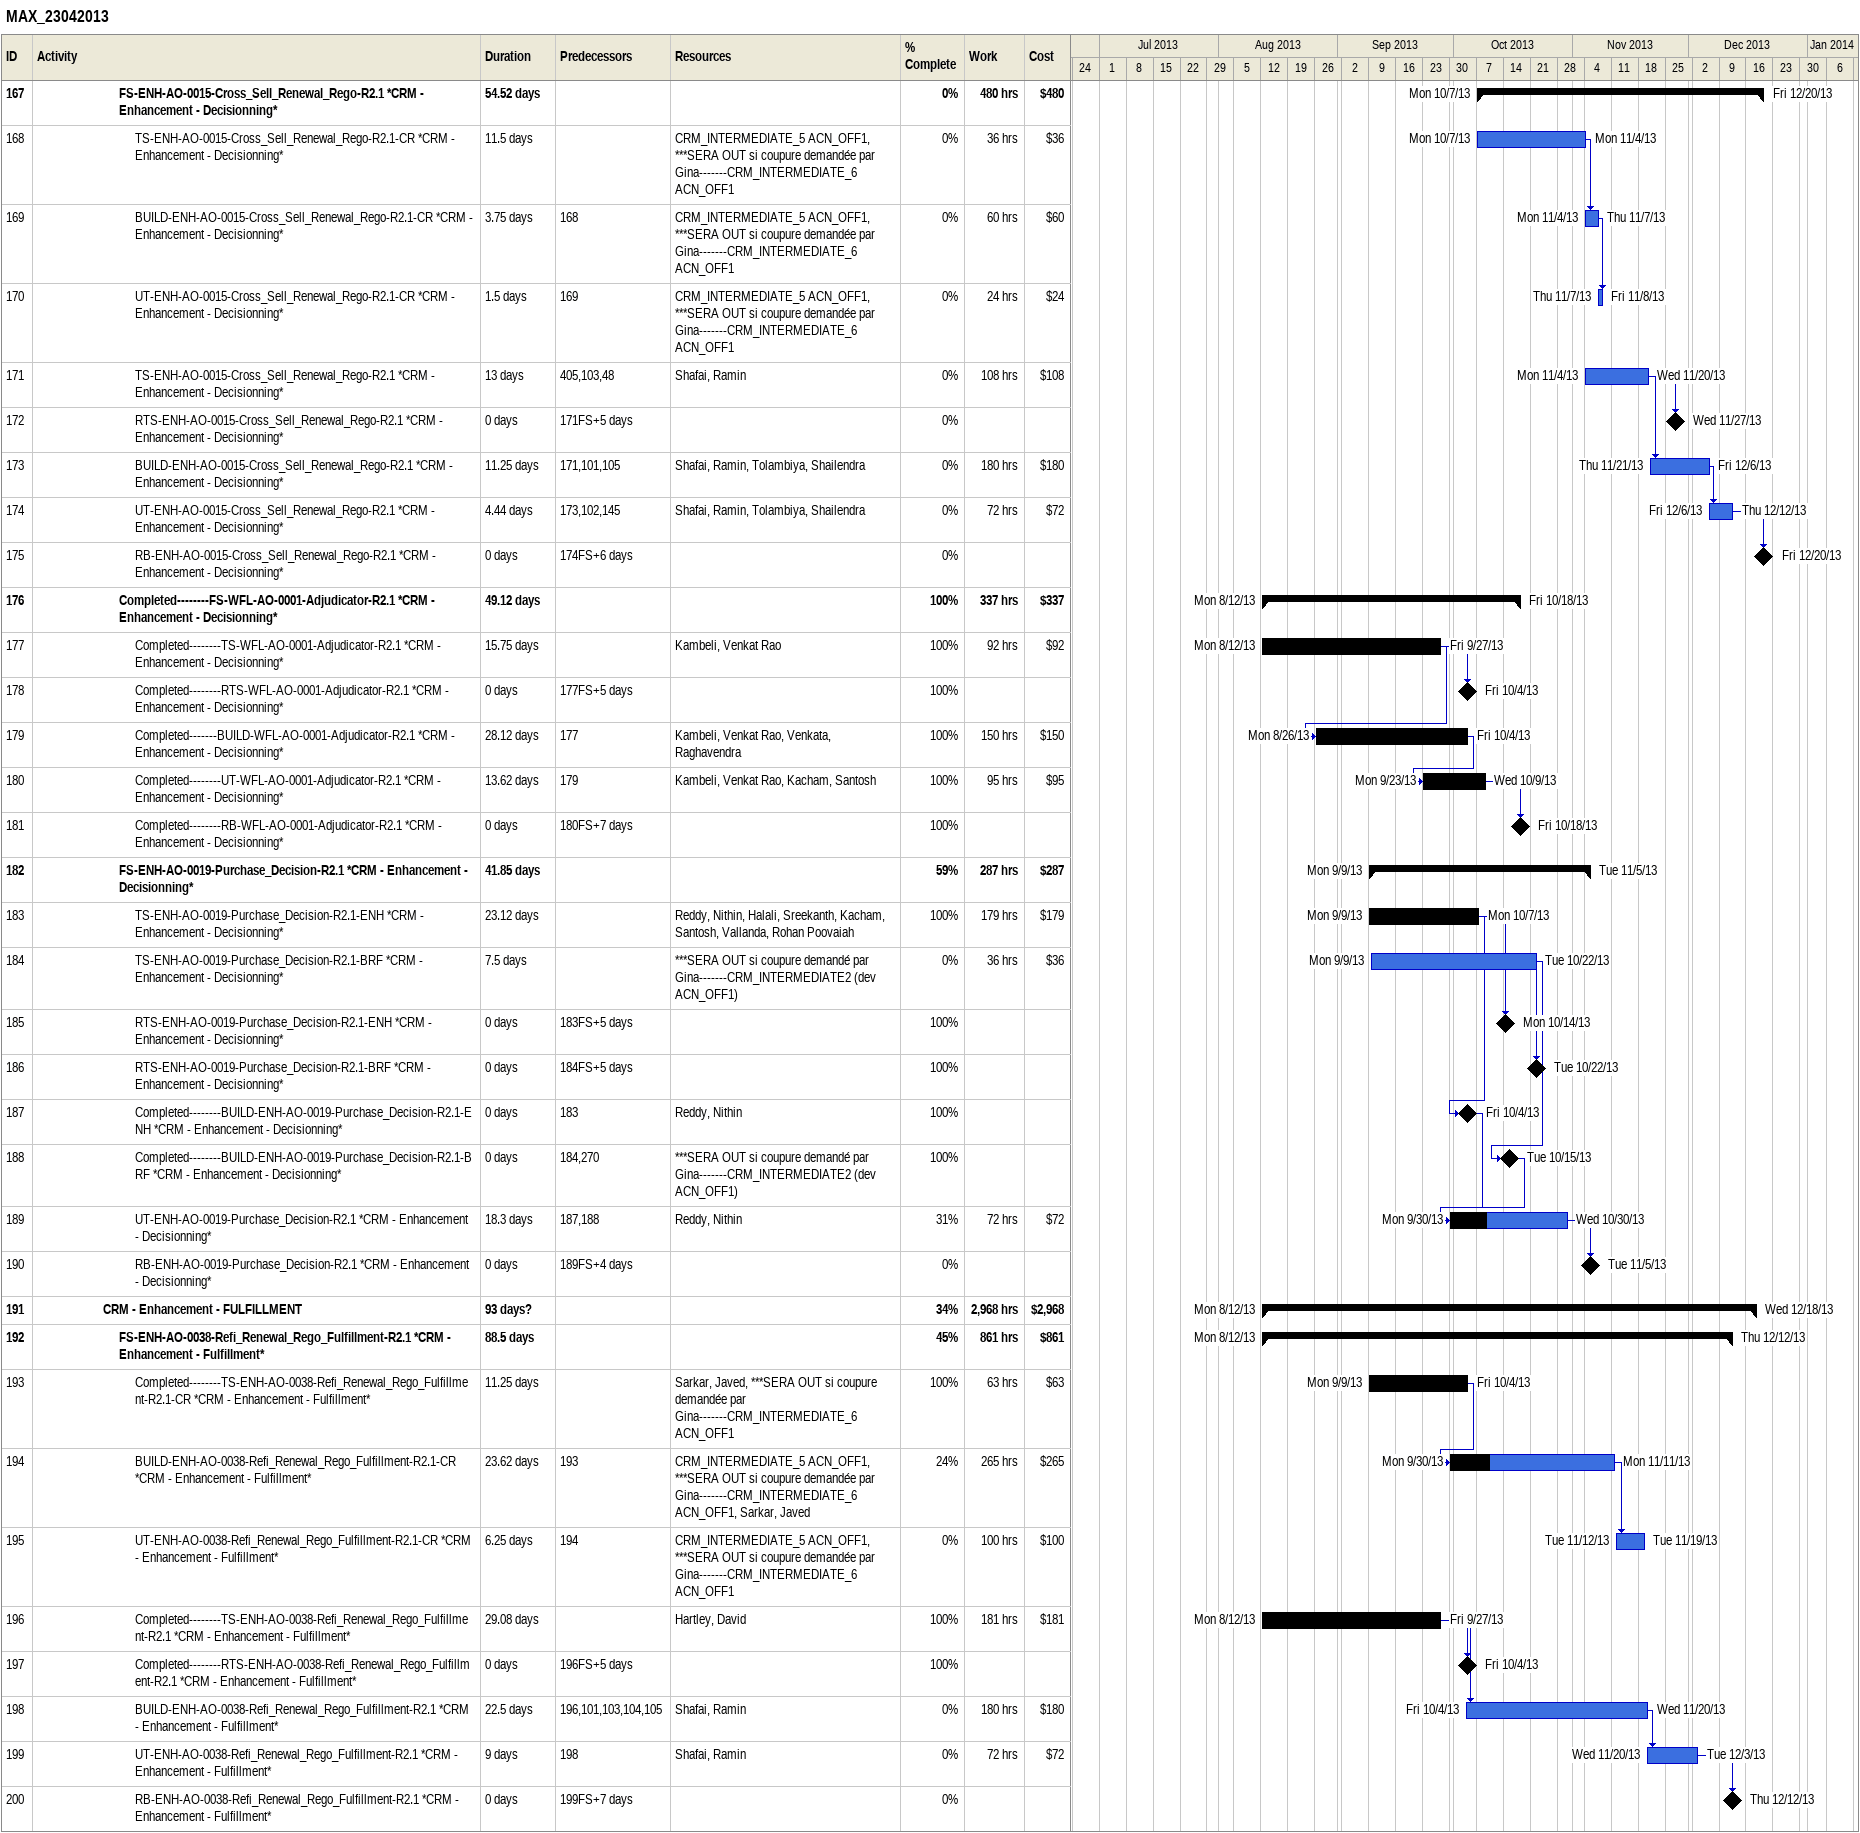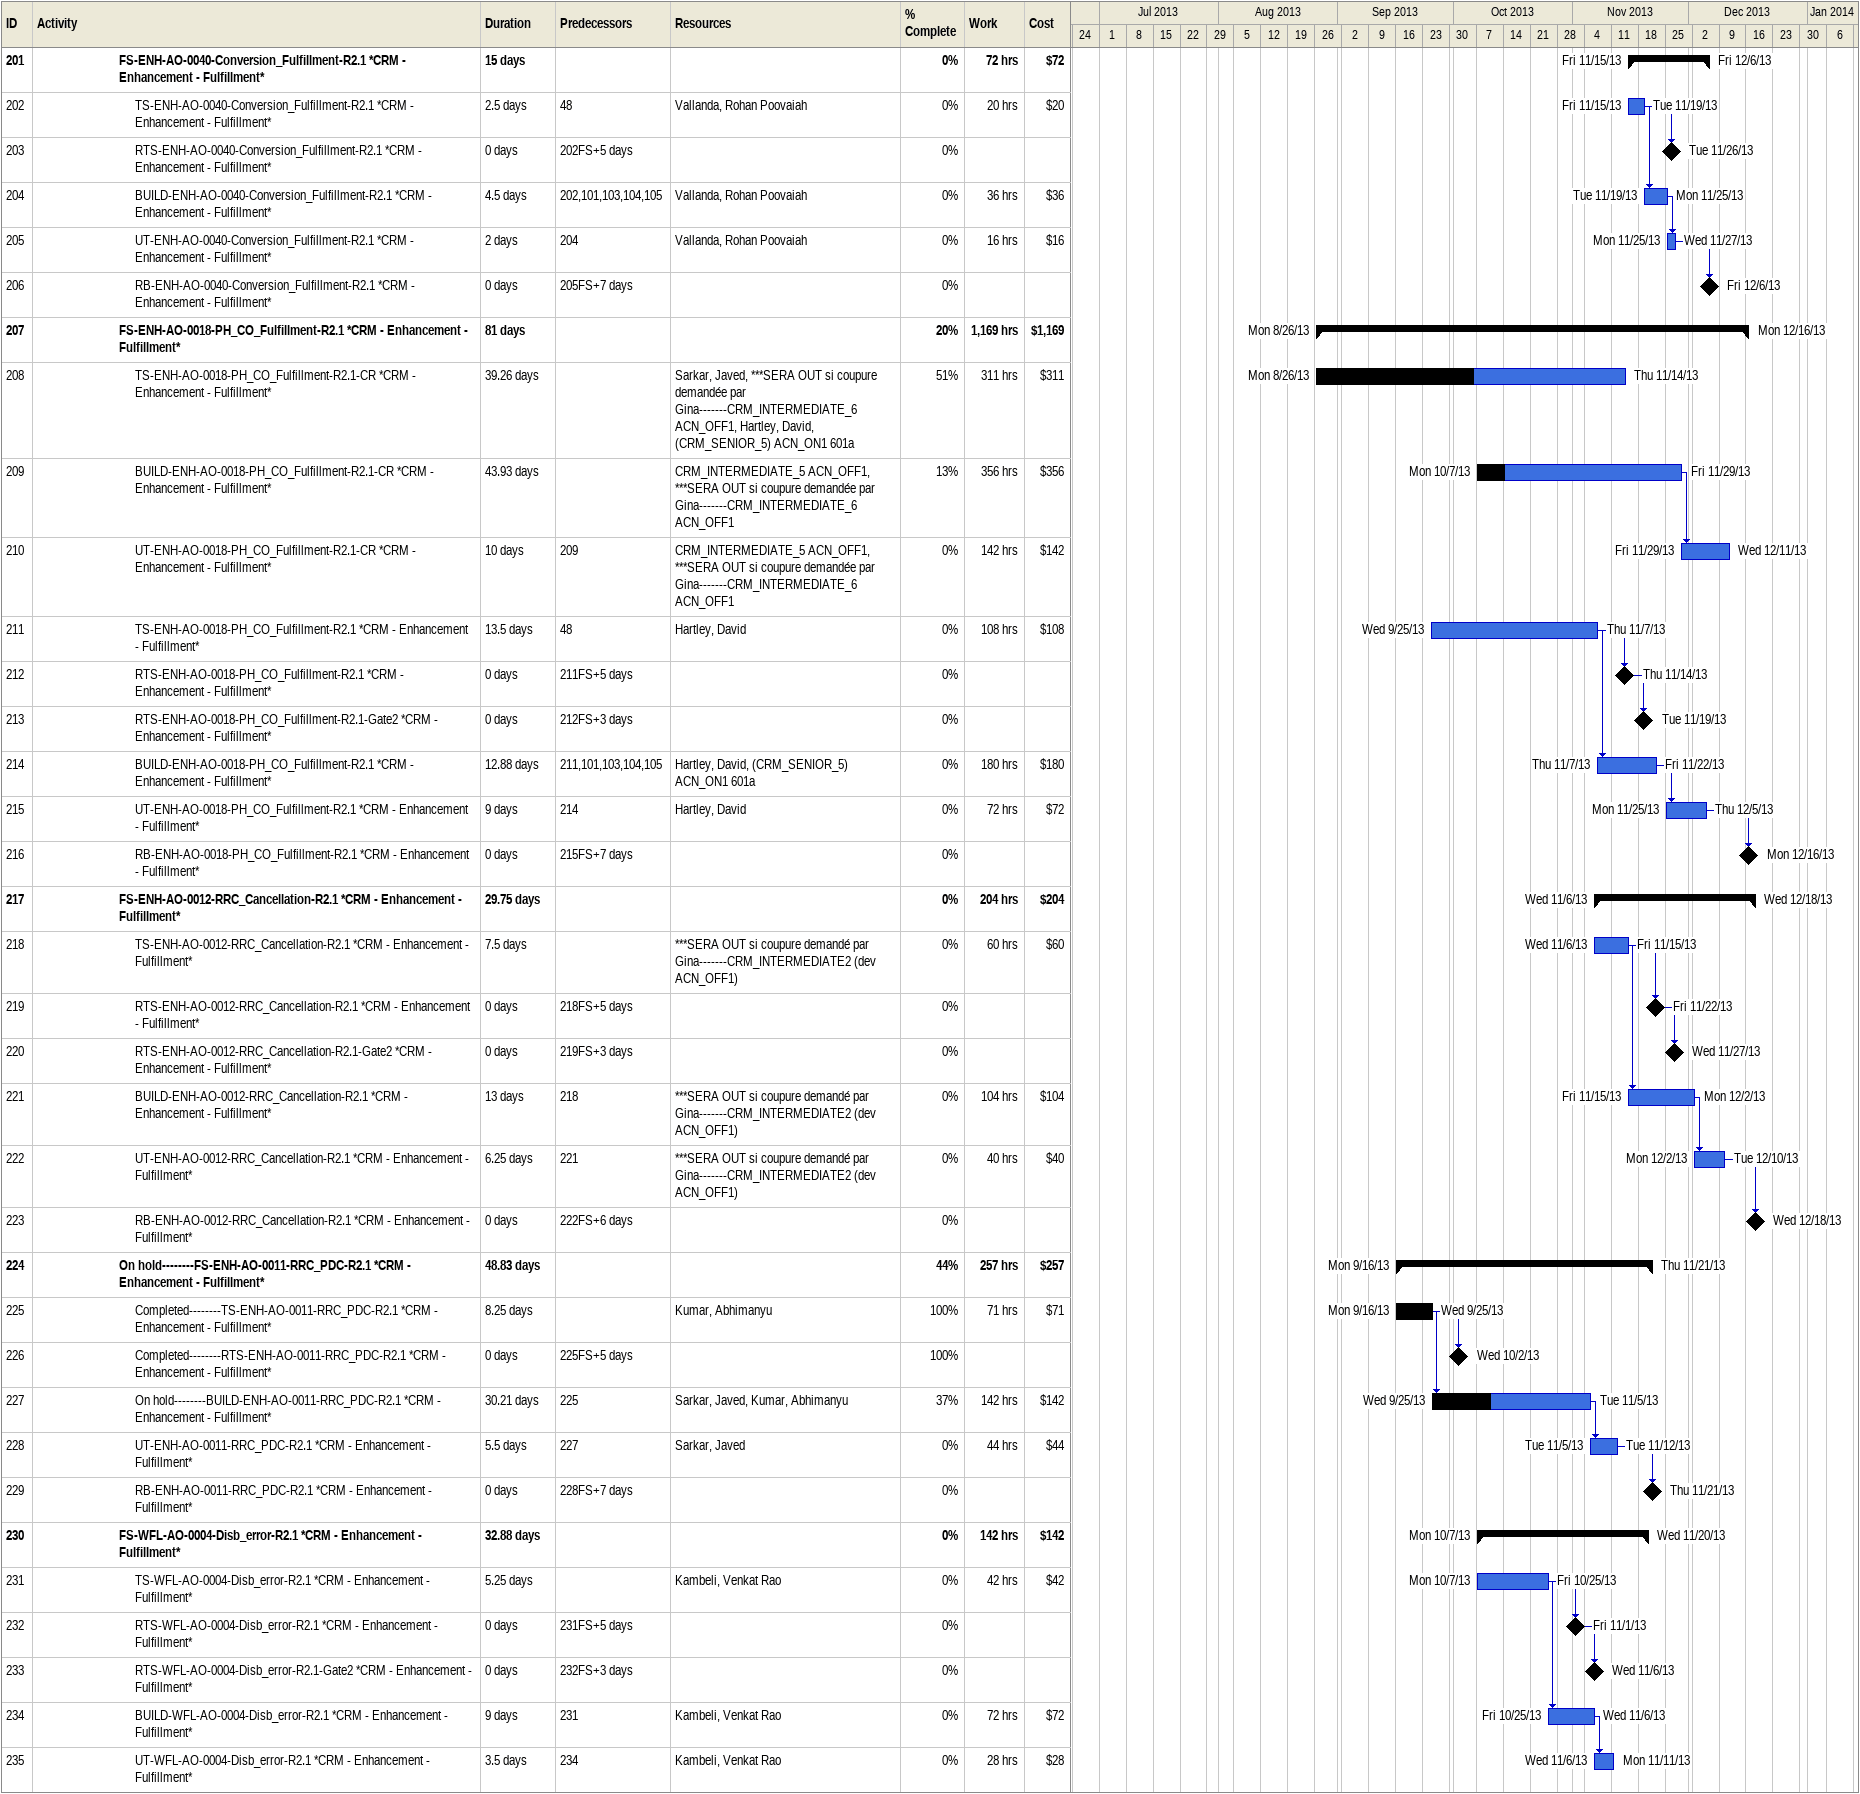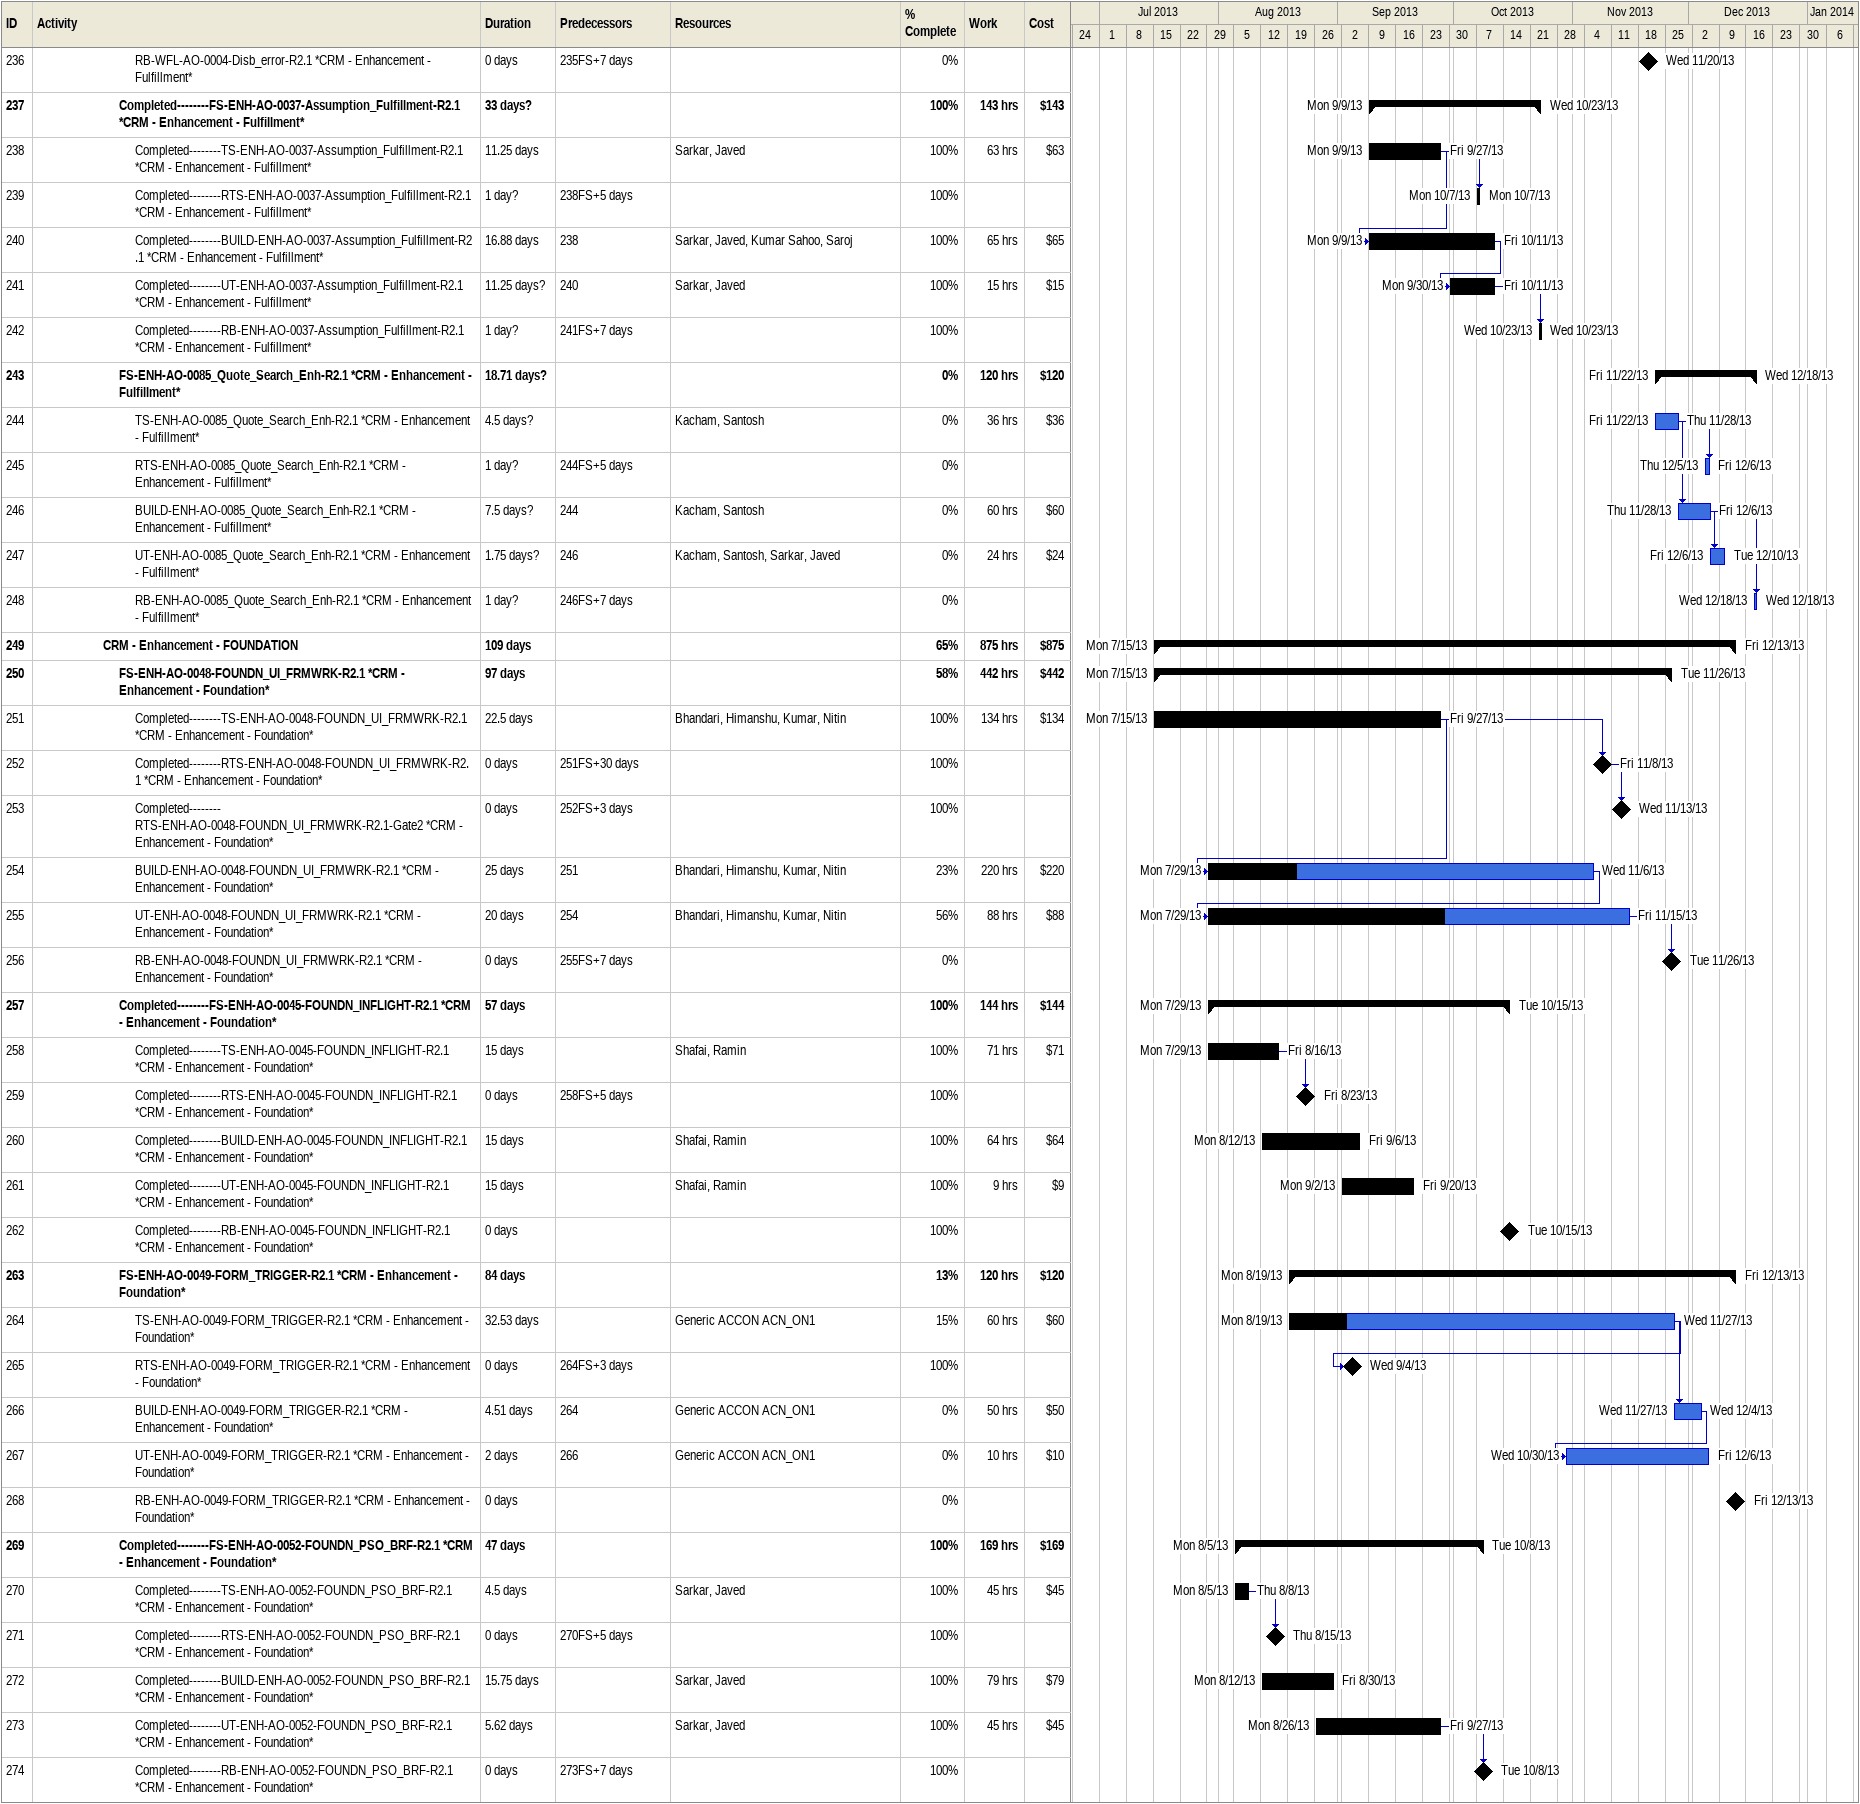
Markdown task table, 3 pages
MAX_23042013

| ID | Level | Task | Duration | Start | Finish | Predecessors | Resources | % complete | Work (h) | Cost ($) |
|---|---|---|---|---|---|---|---|---|---|---|
| 167 | 6 | **FS-ENH-AO-0015-Cross_Sell_Renewal_Rego-R2.1 *CRM - Enhancement - Decisionning*** | 54.52d | 2013-10-07 | 2013-12-20 |  |  | 0 | 480 | 480 |
| 168 | 7 | TS-ENH-AO-0015-Cross_Sell_Renewal_Rego-R2.1-CR *CRM - Enhancement - Decisionning* | 11.5d | 2013-10-07 | 2013-11-04 |  | CRM_INTERMEDIATE_5 ACN_OFF1, ***SERA OUT si coupure demandée par Gina-------CRM_INTERMEDIATE_6 ACN_OFF1 | 0 | 36 | 36 |
| 169 | 7 | BUILD-ENH-AO-0015-Cross_Sell_Renewal_Rego-R2.1-CR *CRM - Enhancement - Decisionning* | 3.75d | 2013-11-04 | 2013-11-07 | 168 | CRM_INTERMEDIATE_5 ACN_OFF1, ***SERA OUT si coupure demandée par Gina-------CRM_INTERMEDIATE_6 ACN_OFF1 | 0 | 60 | 60 |
| 170 | 7 | UT-ENH-AO-0015-Cross_Sell_Renewal_Rego-R2.1-CR *CRM - Enhancement - Decisionning* | 1.5d | 2013-11-07 | 2013-11-08 | 169 | CRM_INTERMEDIATE_5 ACN_OFF1, ***SERA OUT si coupure demandée par Gina-------CRM_INTERMEDIATE_6 ACN_OFF1 | 0 | 24 | 24 |
| 171 | 7 | TS-ENH-AO-0015-Cross_Sell_Renewal_Rego-R2.1 *CRM - Enhancement - Decisionning* | 13d | 2013-11-04 | 2013-11-20 | 405, 103, 48 | Shafai, Ramin | 0 | 108 | 108 |
| 172 | 7 | RTS-ENH-AO-0015-Cross_Sell_Renewal_Rego-R2.1 *CRM - Enhancement - Decisionning* | 0d | 2013-11-27 | 2013-11-27 | 171FS+5d |  | 0 |  |  |
| 173 | 7 | BUILD-ENH-AO-0015-Cross_Sell_Renewal_Rego-R2.1 *CRM - Enhancement - Decisionning* | 11.25d | 2013-11-21 | 2013-12-06 | 171, 101, 105 | Shafai, Ramin, Tolambiya, Shailendra | 0 | 180 | 180 |
| 174 | 7 | UT-ENH-AO-0015-Cross_Sell_Renewal_Rego-R2.1 *CRM - Enhancement - Decisionning* | 4.44d | 2013-12-06 | 2013-12-12 | 173, 102, 145 | Shafai, Ramin, Tolambiya, Shailendra | 0 | 72 | 72 |
| 175 | 7 | RB-ENH-AO-0015-Cross_Sell_Renewal_Rego-R2.1 *CRM - Enhancement - Decisionning* | 0d | 2013-12-20 | 2013-12-20 | 174FS+6d |  | 0 |  |  |
| 176 | 6 | **Completed--------FS-WFL-AO-0001-Adjudicator-R2.1 *CRM - Enhancement - Decisionning*** | 49.12d | 2013-08-12 | 2013-10-18 |  |  | 100 | 337 | 337 |
| 177 | 7 | Completed--------TS-WFL-AO-0001-Adjudicator-R2.1 *CRM - Enhancement - Decisionning* | 15.75d | 2013-08-12 | 2013-09-27 |  | Kambeli, Venkat Rao | 100 | 92 | 92 |
| 178 | 7 | Completed--------RTS-WFL-AO-0001-Adjudicator-R2.1 *CRM - Enhancement - Decisionning* | 0d | 2013-10-04 | 2013-10-04 | 177FS+5d |  | 100 |  |  |
| 179 | 7 | Completed-------BUILD-WFL-AO-0001-Adjudicator-R2.1 *CRM - Enhancement - Decisionning* | 28.12d | 2013-08-26 | 2013-10-04 | 177 | Kambeli, Venkat Rao, Venkata, Raghavendra | 100 | 150 | 150 |
| 180 | 7 | Completed--------UT-WFL-AO-0001-Adjudicator-R2.1 *CRM - Enhancement - Decisionning* | 13.62d | 2013-09-23 | 2013-10-09 | 179 | Kambeli, Venkat Rao, Kacham, Santosh | 100 | 95 | 95 |
| 181 | 7 | Completed--------RB-WFL-AO-0001-Adjudicator-R2.1 *CRM - Enhancement - Decisionning* | 0d | 2013-10-18 | 2013-10-18 | 180FS+7d |  | 100 |  |  |
| 182 | 6 | **FS-ENH-AO-0019-Purchase_Decision-R2.1 *CRM - Enhancement - Decisionning*** | 41.85d | 2013-09-09 | 2013-11-05 |  |  | 59 | 287 | 287 |
| 183 | 7 | TS-ENH-AO-0019-Purchase_Decision-R2.1-ENH *CRM - Enhancement - Decisionning* | 23.12d | 2013-09-09 | 2013-10-07 |  | Reddy, Nithin, Halali, Sreekanth, Kacham, Santosh, Vallanda, Rohan Poovaiah | 100 | 179 | 179 |
| 184 | 7 | TS-ENH-AO-0019-Purchase_Decision-R2.1-BRF *CRM - Enhancement - Decisionning* | 7.5d | 2013-09-09 | 2013-10-22 |  | ***SERA OUT si coupure demandé par Gina-------CRM_INTERMEDIATE2 (dev ACN_OFF1) | 0 | 36 | 36 |
| 185 | 7 | RTS-ENH-AO-0019-Purchase_Decision-R2.1-ENH *CRM - Enhancement - Decisionning* | 0d | 2013-10-14 | 2013-10-14 | 183FS+5d |  | 100 |  |  |
| 186 | 7 | RTS-ENH-AO-0019-Purchase_Decision-R2.1-BRF *CRM - Enhancement - Decisionning* | 0d | 2013-10-22 | 2013-10-22 | 184FS+5d |  | 100 |  |  |
| 187 | 7 | Completed--------BUILD-ENH-AO-0019-Purchase_Decision-R2.1-ENH *CRM - Enhancement - Decisionning* | 0d | 2013-10-04 | 2013-10-04 | 183 | Reddy, Nithin | 100 |  |  |
| 188 | 7 | Completed--------BUILD-ENH-AO-0019-Purchase_Decision-R2.1-BRF *CRM - Enhancement - Decisionning* | 0d | 2013-10-15 | 2013-10-15 | 184, 270 | ***SERA OUT si coupure demandé par Gina-------CRM_INTERMEDIATE2 (dev ACN_OFF1) | 100 |  |  |
| 189 | 7 | UT-ENH-AO-0019-Purchase_Decision-R2.1 *CRM - Enhancement - Decisionning* | 18.3d | 2013-09-30 | 2013-10-30 | 187, 188 | Reddy, Nithin | 31 | 72 | 72 |
| 190 | 7 | RB-ENH-AO-0019-Purchase_Decision-R2.1 *CRM - Enhancement - Decisionning* | 0d | 2013-11-05 | 2013-11-05 | 189FS+4d |  | 0 |  |  |
| 191 | 5 | **CRM - Enhancement - FULFILLMENT** | 93d? | 2013-08-12 | 2013-12-18 |  |  | 34 | 2968 | 2968 |
| 192 | 6 | **FS-ENH-AO-0038-Refi_Renewal_Rego_Fulfillment-R2.1 *CRM - Enhancement - Fulfillment*** | 88.5d | 2013-08-12 | 2013-12-12 |  |  | 45 | 861 | 861 |
| 193 | 7 | Completed--------TS-ENH-AO-0038-Refi_Renewal_Rego_Fulfillment-R2.1-CR *CRM - Enhancement - Fulfillment* | 11.25d | 2013-09-09 | 2013-10-04 |  | Sarkar, Javed, ***SERA OUT si coupure demandée par Gina-------CRM_INTERMEDIATE_6 ACN_OFF1 | 100 | 63 | 63 |
| 194 | 7 | BUILD-ENH-AO-0038-Refi_Renewal_Rego_Fulfillment-R2.1-CR *CRM - Enhancement - Fulfillment* | 23.62d | 2013-09-30 | 2013-11-11 | 193 | CRM_INTERMEDIATE_5 ACN_OFF1, ***SERA OUT si coupure demandée par Gina-------CRM_INTERMEDIATE_6 ACN_OFF1, Sarkar, Javed | 24 | 265 | 265 |
| 195 | 7 | UT-ENH-AO-0038-Refi_Renewal_Rego_Fulfillment-R2.1-CR *CRM - Enhancement - Fulfillment* | 6.25d | 2013-11-12 | 2013-11-19 | 194 | CRM_INTERMEDIATE_5 ACN_OFF1, ***SERA OUT si coupure demandée par Gina-------CRM_INTERMEDIATE_6 ACN_OFF1 | 0 | 100 | 100 |
| 196 | 7 | Completed--------TS-ENH-AO-0038-Refi_Renewal_Rego_Fulfillment-R2.1 *CRM - Enhancement - Fulfillment* | 29.08d | 2013-08-12 | 2013-09-27 |  | Hartley, David | 100 | 181 | 181 |
| 197 | 7 | Completed--------RTS-ENH-AO-0038-Refi_Renewal_Rego_Fulfillment-R2.1 *CRM - Enhancement - Fulfillment* | 0d | 2013-10-04 | 2013-10-04 | 196FS+5d |  | 100 |  |  |
| 198 | 7 | BUILD-ENH-AO-0038-Refi_Renewal_Rego_Fulfillment-R2.1 *CRM - Enhancement - Fulfillment* | 22.5d | 2013-10-04 | 2013-11-20 | 196, 101, 103, 104, 105 | Shafai, Ramin | 0 | 180 | 180 |
| 199 | 7 | UT-ENH-AO-0038-Refi_Renewal_Rego_Fulfillment-R2.1 *CRM - Enhancement - Fulfillment* | 9d | 2013-11-20 | 2013-12-03 | 198 | Shafai, Ramin | 0 | 72 | 72 |
| 200 | 7 | RB-ENH-AO-0038-Refi_Renewal_Rego_Fulfillment-R2.1 *CRM - Enhancement - Fulfillment* | 0d | 2013-12-12 | 2013-12-12 | 199FS+7d |  | 0 |  |  |
| 201 | 6 | **FS-ENH-AO-0040-Conversion_Fulfillment-R2.1 *CRM - Enhancement - Fulfillment*** | 15d | 2013-11-15 | 2013-12-06 |  |  | 0 | 72 | 72 |
| 202 | 7 | TS-ENH-AO-0040-Conversion_Fulfillment-R2.1 *CRM - Enhancement - Fulfillment* | 2.5d | 2013-11-15 | 2013-11-19 | 48 | Vallanda, Rohan Poovaiah | 0 | 20 | 20 |
| 203 | 7 | RTS-ENH-AO-0040-Conversion_Fulfillment-R2.1 *CRM - Enhancement - Fulfillment* | 0d | 2013-11-26 | 2013-11-26 | 202FS+5d |  | 0 |  |  |
| 204 | 7 | BUILD-ENH-AO-0040-Conversion_Fulfillment-R2.1 *CRM - Enhancement - Fulfillment* | 4.5d | 2013-11-19 | 2013-11-25 | 202, 101, 103, 104, 105 | Vallanda, Rohan Poovaiah | 0 | 36 | 36 |
| 205 | 7 | UT-ENH-AO-0040-Conversion_Fulfillment-R2.1 *CRM - Enhancement - Fulfillment* | 2d | 2013-11-25 | 2013-11-27 | 204 | Vallanda, Rohan Poovaiah | 0 | 16 | 16 |
| 206 | 7 | RB-ENH-AO-0040-Conversion_Fulfillment-R2.1 *CRM - Enhancement - Fulfillment* | 0d | 2013-12-06 | 2013-12-06 | 205FS+7d |  | 0 |  |  |
| 207 | 6 | **FS-ENH-AO-0018-PH_CO_Fulfillment-R2.1 *CRM - Enhancement - Fulfillment*** | 81d | 2013-08-26 | 2013-12-16 |  |  | 20 | 1169 | 1169 |
| 208 | 7 | TS-ENH-AO-0018-PH_CO_Fulfillment-R2.1-CR *CRM - Enhancement - Fulfillment* | 39.26d | 2013-08-26 | 2013-11-14 |  | Sarkar, Javed, ***SERA OUT si coupure demandée par Gina-------CRM_INTERMEDIATE_6 ACN_OFF1, Hartley, David, (CRM_SENIOR_5) ACN_ON1 601a | 51 | 311 | 311 |
| 209 | 7 | BUILD-ENH-AO-0018-PH_CO_Fulfillment-R2.1-CR *CRM - Enhancement - Fulfillment* | 43.93d | 2013-10-07 | 2013-11-29 |  | CRM_INTERMEDIATE_5 ACN_OFF1, ***SERA OUT si coupure demandée par Gina-------CRM_INTERMEDIATE_6 ACN_OFF1 | 13 | 356 | 356 |
| 210 | 7 | UT-ENH-AO-0018-PH_CO_Fulfillment-R2.1-CR *CRM - Enhancement - Fulfillment* | 10d | 2013-11-29 | 2013-12-11 | 209 | CRM_INTERMEDIATE_5 ACN_OFF1, ***SERA OUT si coupure demandée par Gina-------CRM_INTERMEDIATE_6 ACN_OFF1 | 0 | 142 | 142 |
| 211 | 7 | TS-ENH-AO-0018-PH_CO_Fulfillment-R2.1 *CRM - Enhancement - Fulfillment* | 13.5d | 2013-09-25 | 2013-11-07 | 48 | Hartley, David | 0 | 108 | 108 |
| 212 | 7 | RTS-ENH-AO-0018-PH_CO_Fulfillment-R2.1 *CRM - Enhancement - Fulfillment* | 0d | 2013-11-14 | 2013-11-14 | 211FS+5d |  | 0 |  |  |
| 213 | 7 | RTS-ENH-AO-0018-PH_CO_Fulfillment-R2.1-Gate2 *CRM - Enhancement - Fulfillment* | 0d | 2013-11-19 | 2013-11-19 | 212FS+3d |  | 0 |  |  |
| 214 | 7 | BUILD-ENH-AO-0018-PH_CO_Fulfillment-R2.1 *CRM - Enhancement - Fulfillment* | 12.88d | 2013-11-07 | 2013-11-22 | 211, 101, 103, 104, 105 | Hartley, David, (CRM_SENIOR_5) ACN_ON1 601a | 0 | 180 | 180 |
| 215 | 7 | UT-ENH-AO-0018-PH_CO_Fulfillment-R2.1 *CRM - Enhancement - Fulfillment* | 9d | 2013-11-25 | 2013-12-05 | 214 | Hartley, David | 0 | 72 | 72 |
| 216 | 7 | RB-ENH-AO-0018-PH_CO_Fulfillment-R2.1 *CRM - Enhancement - Fulfillment* | 0d | 2013-12-16 | 2013-12-16 | 215FS+7d |  | 0 |  |  |
| 217 | 6 | **FS-ENH-AO-0012-RRC_Cancellation-R2.1 *CRM - Enhancement - Fulfillment*** | 29.75d | 2013-11-06 | 2013-12-18 |  |  | 0 | 204 | 204 |
| 218 | 7 | TS-ENH-AO-0012-RRC_Cancellation-R2.1 *CRM - Enhancement - Fulfillment* | 7.5d | 2013-11-06 | 2013-11-15 |  | ***SERA OUT si coupure demandé par Gina-------CRM_INTERMEDIATE2 (dev ACN_OFF1) | 0 | 60 | 60 |
| 219 | 7 | RTS-ENH-AO-0012-RRC_Cancellation-R2.1 *CRM - Enhancement - Fulfillment* | 0d | 2013-11-22 | 2013-11-22 | 218FS+5d |  | 0 |  |  |
| 220 | 7 | RTS-ENH-AO-0012-RRC_Cancellation-R2.1-Gate2 *CRM - Enhancement - Fulfillment* | 0d | 2013-11-27 | 2013-11-27 | 219FS+3d |  | 0 |  |  |
| 221 | 7 | BUILD-ENH-AO-0012-RRC_Cancellation-R2.1 *CRM - Enhancement - Fulfillment* | 13d | 2013-11-15 | 2013-12-02 | 218 | ***SERA OUT si coupure demandé par Gina-------CRM_INTERMEDIATE2 (dev ACN_OFF1) | 0 | 104 | 104 |
| 222 | 7 | UT-ENH-AO-0012-RRC_Cancellation-R2.1 *CRM - Enhancement - Fulfillment* | 6.25d | 2013-12-02 | 2013-12-10 | 221 | ***SERA OUT si coupure demandé par Gina-------CRM_INTERMEDIATE2 (dev ACN_OFF1) | 0 | 40 | 40 |
| 223 | 7 | RB-ENH-AO-0012-RRC_Cancellation-R2.1 *CRM - Enhancement - Fulfillment* | 0d | 2013-12-18 | 2013-12-18 | 222FS+6d |  | 0 |  |  |
| 224 | 6 | **On hold--------FS-ENH-AO-0011-RRC_PDC-R2.1 *CRM - Enhancement - Fulfillment*** | 48.83d | 2013-09-16 | 2013-11-21 |  |  | 44 | 257 | 257 |
| 225 | 7 | Completed--------TS-ENH-AO-0011-RRC_PDC-R2.1 *CRM - Enhancement - Fulfillment* | 8.25d | 2013-09-16 | 2013-09-25 |  | Kumar, Abhimanyu | 100 | 71 | 71 |
| 226 | 7 | Completed--------RTS-ENH-AO-0011-RRC_PDC-R2.1 *CRM - Enhancement - Fulfillment* | 0d | 2013-10-02 | 2013-10-02 | 225FS+5d |  | 100 |  |  |
| 227 | 7 | On hold--------BUILD-ENH-AO-0011-RRC_PDC-R2.1 *CRM - Enhancement - Fulfillment* | 30.21d | 2013-09-25 | 2013-11-05 | 225 | Sarkar, Javed, Kumar, Abhimanyu | 37 | 142 | 142 |
| 228 | 7 | UT-ENH-AO-0011-RRC_PDC-R2.1 *CRM - Enhancement - Fulfillment* | 5.5d | 2013-11-05 | 2013-11-12 | 227 | Sarkar, Javed | 0 | 44 | 44 |
| 229 | 7 | RB-ENH-AO-0011-RRC_PDC-R2.1 *CRM - Enhancement - Fulfillment* | 0d | 2013-11-21 | 2013-11-21 | 228FS+7d |  | 0 |  |  |
| 230 | 6 | **FS-WFL-AO-0004-Disb_error-R2.1 *CRM - Enhancement - Fulfillment*** | 32.88d | 2013-10-07 | 2013-11-20 |  |  | 0 | 142 | 142 |
| 231 | 7 | TS-WFL-AO-0004-Disb_error-R2.1 *CRM - Enhancement - Fulfillment* | 5.25d | 2013-10-07 | 2013-10-25 |  | Kambeli, Venkat Rao | 0 | 42 | 42 |
| 232 | 7 | RTS-WFL-AO-0004-Disb_error-R2.1 *CRM - Enhancement - Fulfillment* | 0d | 2013-11-01 | 2013-11-01 | 231FS+5d |  | 0 |  |  |
| 233 | 7 | RTS-WFL-AO-0004-Disb_error-R2.1-Gate2 *CRM - Enhancement - Fulfillment* | 0d | 2013-11-06 | 2013-11-06 | 232FS+3d |  | 0 |  |  |
| 234 | 7 | BUILD-WFL-AO-0004-Disb_error-R2.1 *CRM - Enhancement - Fulfillment* | 9d | 2013-10-25 | 2013-11-06 | 231 | Kambeli, Venkat Rao | 0 | 72 | 72 |
| 235 | 7 | UT-WFL-AO-0004-Disb_error-R2.1 *CRM - Enhancement - Fulfillment* | 3.5d | 2013-11-06 | 2013-11-11 | 234 | Kambeli, Venkat Rao | 0 | 28 | 28 |
| 236 | 7 | RB-WFL-AO-0004-Disb_error-R2.1 *CRM - Enhancement - Fulfillment* | 0d | 2013-11-20 | 2013-11-20 | 235FS+7d |  | 0 |  |  |
| 237 | 6 | **Completed--------FS-ENH-AO-0037-Assumption_Fulfillment-R2.1 *CRM - Enhancement - Fulfillment*** | 33d? | 2013-09-09 | 2013-10-23 |  |  | 100 | 143 | 143 |
| 238 | 7 | Completed--------TS-ENH-AO-0037-Assumption_Fulfillment-R2.1 *CRM - Enhancement - Fulfillment* | 11.25d | 2013-09-09 | 2013-09-27 |  | Sarkar, Javed | 100 | 63 | 63 |
| 239 | 7 | Completed--------RTS-ENH-AO-0037-Assumption_Fulfillment-R2.1 *CRM - Enhancement - Fulfillment* | 1d? | 2013-10-07 | 2013-10-07 | 238FS+5d |  | 100 |  |  |
| 240 | 7 | Completed--------BUILD-ENH-AO-0037-Assumption_Fulfillment-R2.1 *CRM - Enhancement - Fulfillment* | 16.88d | 2013-09-09 | 2013-10-11 | 238 | Sarkar, Javed, Kumar Sahoo, Saroj | 100 | 65 | 65 |
| 241 | 7 | Completed--------UT-ENH-AO-0037-Assumption_Fulfillment-R2.1 *CRM - Enhancement - Fulfillment* | 11.25d? | 2013-09-30 | 2013-10-11 | 240 | Sarkar, Javed | 100 | 15 | 15 |
| 242 | 7 | Completed--------RB-ENH-AO-0037-Assumption_Fulfillment-R2.1 *CRM - Enhancement - Fulfillment* | 1d? | 2013-10-23 | 2013-10-23 | 241FS+7d |  | 100 |  |  |
| 243 | 6 | **FS-ENH-AO-0085_Quote_Search_Enh-R2.1 *CRM - Enhancement - Fulfillment*** | 18.71d? | 2013-11-22 | 2013-12-18 |  |  | 0 | 120 | 120 |
| 244 | 7 | TS-ENH-AO-0085_Quote_Search_Enh-R2.1 *CRM - Enhancement - Fulfillment* | 4.5d? | 2013-11-22 | 2013-11-28 |  | Kacham, Santosh | 0 | 36 | 36 |
| 245 | 7 | RTS-ENH-AO-0085_Quote_Search_Enh-R2.1 *CRM - Enhancement - Fulfillment* | 1d? | 2013-12-05 | 2013-12-06 | 244FS+5d |  | 0 |  |  |
| 246 | 7 | BUILD-ENH-AO-0085_Quote_Search_Enh-R2.1 *CRM - Enhancement - Fulfillment* | 7.5d? | 2013-11-28 | 2013-12-06 | 244 | Kacham, Santosh | 0 | 60 | 60 |
| 247 | 7 | UT-ENH-AO-0085_Quote_Search_Enh-R2.1 *CRM - Enhancement - Fulfillment* | 1.75d? | 2013-12-06 | 2013-12-10 | 246 | Kacham, Santosh, Sarkar, Javed | 0 | 24 | 24 |
| 248 | 7 | RB-ENH-AO-0085_Quote_Search_Enh-R2.1 *CRM - Enhancement - Fulfillment* | 1d? | 2013-12-18 | 2013-12-18 | 246FS+7d |  | 0 |  |  |
| 249 | 5 | **CRM - Enhancement - FOUNDATION** | 109d | 2013-07-15 | 2013-12-13 |  |  | 65 | 875 | 875 |
| 250 | 6 | **FS-ENH-AO-0048-FOUNDN_UI_FRMWRK-R2.1 *CRM - Enhancement - Foundation*** | 97d | 2013-07-15 | 2013-11-26 |  |  | 58 | 442 | 442 |
| 251 | 7 | Completed--------TS-ENH-AO-0048-FOUNDN_UI_FRMWRK-R2.1 *CRM - Enhancement - Foundation* | 22.5d | 2013-07-15 | 2013-09-27 |  | Bhandari, Himanshu, Kumar, Nitin | 100 | 134 | 134 |
| 252 | 7 | Completed--------RTS-ENH-AO-0048-FOUNDN_UI_FRMWRK-R2.1 *CRM - Enhancement - Foundation* | 0d | 2013-11-08 | 2013-11-08 | 251FS+30d |  | 100 |  |  |
| 253 | 7 | Completed-------- RTS-ENH-AO-0048-FOUNDN_UI_FRMWRK-R2.1-Gate2 *CRM - Enhancement - Foundation* | 0d | 2013-11-13 | 2013-11-13 | 252FS+3d |  | 100 |  |  |
| 254 | 7 | BUILD-ENH-AO-0048-FOUNDN_UI_FRMWRK-R2.1 *CRM - Enhancement - Foundation* | 25d | 2013-07-29 | 2013-11-06 | 251 | Bhandari, Himanshu, Kumar, Nitin | 23 | 220 | 220 |
| 255 | 7 | UT-ENH-AO-0048-FOUNDN_UI_FRMWRK-R2.1 *CRM - Enhancement - Foundation* | 20d | 2013-07-29 | 2013-11-15 | 254 | Bhandari, Himanshu, Kumar, Nitin | 56 | 88 | 88 |
| 256 | 7 | RB-ENH-AO-0048-FOUNDN_UI_FRMWRK-R2.1 *CRM - Enhancement - Foundation* | 0d | 2013-11-26 | 2013-11-26 | 255FS+7d |  | 0 |  |  |
| 257 | 6 | **Completed--------FS-ENH-AO-0045-FOUNDN_INFLIGHT-R2.1 *CRM - Enhancement - Foundation*** | 57d | 2013-07-29 | 2013-10-15 |  |  | 100 | 144 | 144 |
| 258 | 7 | Completed--------TS-ENH-AO-0045-FOUNDN_INFLIGHT-R2.1 *CRM - Enhancement - Foundation* | 15d | 2013-07-29 | 2013-08-16 |  | Shafai, Ramin | 100 | 71 | 71 |
| 259 | 7 | Completed--------RTS-ENH-AO-0045-FOUNDN_INFLIGHT-R2.1 *CRM - Enhancement - Foundation* | 0d | 2013-08-23 | 2013-08-23 | 258FS+5d |  | 100 |  |  |
| 260 | 7 | Completed--------BUILD-ENH-AO-0045-FOUNDN_INFLIGHT-R2.1 *CRM - Enhancement - Foundation* | 15d | 2013-08-12 | 2013-09-06 |  | Shafai, Ramin | 100 | 64 | 64 |
| 261 | 7 | Completed--------UT-ENH-AO-0045-FOUNDN_INFLIGHT-R2.1 *CRM - Enhancement - Foundation* | 15d | 2013-09-02 | 2013-09-20 |  | Shafai, Ramin | 100 | 9 | 9 |
| 262 | 7 | Completed--------RB-ENH-AO-0045-FOUNDN_INFLIGHT-R2.1 *CRM - Enhancement - Foundation* | 0d | 2013-10-15 | 2013-10-15 |  |  | 100 |  |  |
| 263 | 6 | **FS-ENH-AO-0049-FORM_TRIGGER-R2.1 *CRM - Enhancement - Foundation*** | 84d | 2013-08-19 | 2013-12-13 |  |  | 13 | 120 | 120 |
| 264 | 7 | TS-ENH-AO-0049-FORM_TRIGGER-R2.1 *CRM - Enhancement - Foundation* | 32.53d | 2013-08-19 | 2013-11-27 |  | Generic ACCON ACN_ON1 | 15 | 60 | 60 |
| 265 | 7 | RTS-ENH-AO-0049-FORM_TRIGGER-R2.1 *CRM - Enhancement - Foundation* | 0d | 2013-09-04 | 2013-09-04 | 264FS+3d |  | 100 |  |  |
| 266 | 7 | BUILD-ENH-AO-0049-FORM_TRIGGER-R2.1 *CRM - Enhancement - Foundation* | 4.51d | 2013-11-27 | 2013-12-04 | 264 | Generic ACCON ACN_ON1 | 0 | 50 | 50 |
| 267 | 7 | UT-ENH-AO-0049-FORM_TRIGGER-R2.1 *CRM - Enhancement - Foundation* | 2d | 2013-10-30 | 2013-12-06 | 266 | Generic ACCON ACN_ON1 | 0 | 10 | 10 |
| 268 | 7 | RB-ENH-AO-0049-FORM_TRIGGER-R2.1 *CRM - Enhancement - Foundation* | 0d | 2013-12-13 | 2013-12-13 |  |  | 0 |  |  |
| 269 | 6 | **Completed--------FS-ENH-AO-0052-FOUNDN_PSO_BRF-R2.1 *CRM - Enhancement - Foundation*** | 47d | 2013-08-05 | 2013-10-08 |  |  | 100 | 169 | 169 |
| 270 | 7 | Completed--------TS-ENH-AO-0052-FOUNDN_PSO_BRF-R2.1 *CRM - Enhancement - Foundation* | 4.5d | 2013-08-05 | 2013-08-08 |  | Sarkar, Javed | 100 | 45 | 45 |
| 271 | 7 | Completed--------RTS-ENH-AO-0052-FOUNDN_PSO_BRF-R2.1 *CRM - Enhancement - Foundation* | 0d | 2013-08-15 | 2013-08-15 | 270FS+5d |  | 100 |  |  |
| 272 | 7 | Completed--------BUILD-ENH-AO-0052-FOUNDN_PSO_BRF-R2.1 *CRM - Enhancement - Foundation* | 15.75d | 2013-08-12 | 2013-08-30 |  | Sarkar, Javed | 100 | 79 | 79 |
| 273 | 7 | Completed--------UT-ENH-AO-0052-FOUNDN_PSO_BRF-R2.1 *CRM - Enhancement - Foundation* | 5.62d | 2013-08-26 | 2013-09-27 |  | Sarkar, Javed | 100 | 45 | 45 |
| 274 | 7 | Completed--------RB-ENH-AO-0052-FOUNDN_PSO_BRF-R2.1 *CRM - Enhancement - Foundation* | 0d | 2013-10-08 | 2013-10-08 | 273FS+7d |  | 100 |  |  |
